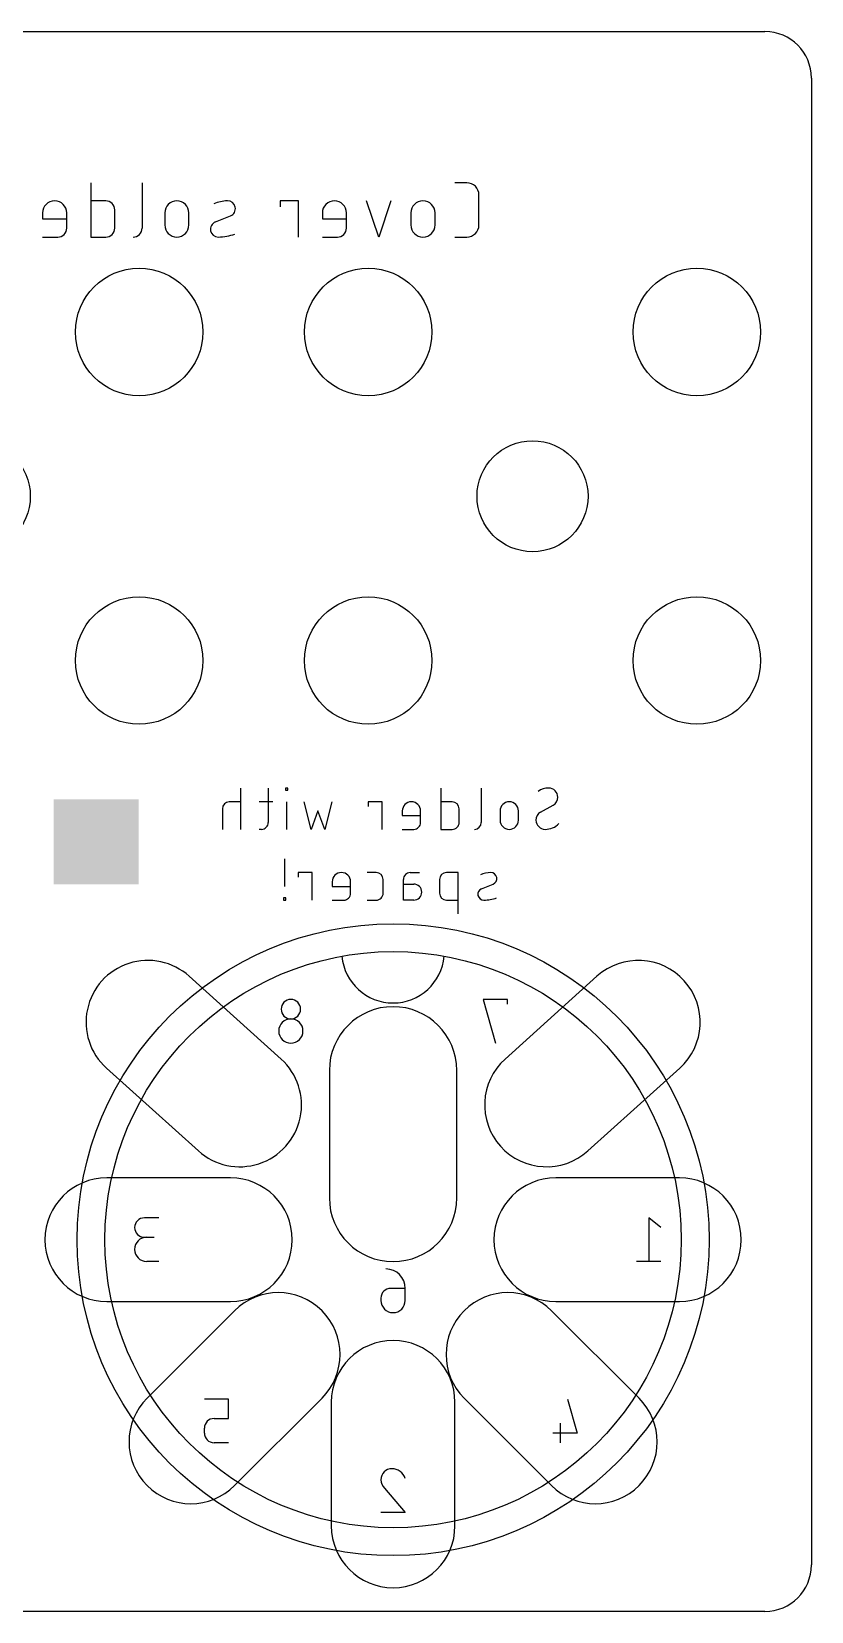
# Model space of a CAD drawing. Extents: x 0 to 54.6, y 0 to 56.5.
# Drawn here: x 31.22 to 48, y 0 to 34 of the extents above; entities that cross this region are included whole.
import ezdxf

# ---------------------------------------------------------------- set-up
doc = ezdxf.new("R2010")
doc.units = 0
for name, color, linetype in [('20', 30, 'CONTINUOUS'), ('22', 253, 'CONTINUOUS'), ('30', 253, 'CONTINUOUS')]:
    doc.layers.add(name, color=color, linetype=linetype)

# ---------------------------------------------------------------- blocks, each defined once
blk = doc.blocks.new('OFFSETP100')
blk.add_lwpolyline([(0, -0.5), (1, -0.5, 1), (1, 0.5), (0, 0.5, 1)], format="xyb", close=True)
blk = doc.blocks.new('ROUNDP')
blk.add_circle((0, 0), 0.5)
blk = doc.blocks.new('SQUAREP')
blk.add_solid([(-0.5, -0.5), (0.5, -0.5), (-0.5, 0.5), (0.5, 0.5)])

msp = doc.modelspace()

# ---------------------------------------------------------------- linework, layer by layer
at = {"layer": '20'}
for p, q in [((1, 34), (47, 34)), ((48, 33), (48, 1)), ((47, 0), (10, 0))]:
    msp.add_line(p, q, dxfattribs=at)
for centre, start, end in [((47, 33), 0, 90), ((47, 1), 270, 0)]:
    msp.add_arc(centre, 1, start, end, dxfattribs=at)
at = {"layer": '22'}
for p, q in [((32.4932, 30.7467), (32.4932, 29.5783)), ((33.6012, 30.7467), (33.6012, 29.773)), ((40.5875, 30.7467), (40.3279, 30.7467)), ((32.8177, 30.3572), (32.4932, 30.3572)), ((36.9623, 30.3572), (36.5729, 30.3572)), ((36.5729, 30.3572), (36.5729, 30.2274)), ((36.9623, 29.5783), (36.9623, 30.3572)), ((38.6905, 29.5783), (38.4309, 30.3572)), ((38.9502, 30.3572), (38.6905, 29.5783)), ((40.8472, 29.8379), (40.8472, 30.4871)), ((31.4586, 30.0976), (31.4586, 29.9678)), ((31.4586, 29.9678), (31.9779, 29.9678)), ((31.9779, 29.773), (31.9779, 30.0976)), ((33.0125, 29.773), (33.0125, 30.1625)), ((34.0875, 30.0976), (34.0875, 29.8379)), ((34.6068, 29.8379), (34.6068, 30.0976)), ((35.1754, 29.9029), (35.5, 30.0327)), ((37.4784, 30.0976), (37.4784, 29.9678)), ((37.4784, 29.9678), (37.9977, 29.9678)), ((37.9977, 29.773), (37.9977, 30.0976)), ((39.3834, 30.0976), (39.3834, 29.8379)), ((39.9027, 29.8379), (39.9027, 30.0976)), ((31.4586, 29.5783), (31.7831, 29.5783)), ((32.4932, 29.5783), (32.8177, 29.5783)), ((37.4784, 29.5783), (37.8029, 29.5783)), ((40.3279, 29.5783), (40.5875, 29.5783)), ((35.7219, 16.8313), (35.7219, 17.7203)), ((36.3147, 17.7203), (36.3147, 16.9794)), ((36.7377, 17.7203), (36.6883, 17.7203)), ((36.6883, 17.7203), (36.6883, 17.6709)), ((36.7377, 17.6709), (36.7377, 17.7203)), ((40.0267, 17.7203), (40.0267, 16.8313)), ((40.8967, 17.7203), (40.8967, 16.9794)), ((35.7219, 17.4239), (35.4749, 17.4239)), ((36.4135, 17.4239), (36.1171, 17.4239)), ((36.6883, 17.6709), (36.7377, 17.6709)), ((36.713, 16.8313), (36.713, 17.4239)), ((37.2354, 16.8313), (37.0872, 17.4239)), ((37.6799, 17.4239), (37.5317, 16.8313)), ((38.763, 17.4239), (38.4667, 17.4239)), ((38.4667, 17.4239), (38.4667, 17.3251)), ((38.763, 16.8313), (38.763, 17.4239)), ((40.2736, 17.4239), (40.0267, 17.4239)), ((42.1731, 17.2017), (42.4448, 17.3498)), ((35.3267, 17.2758), (35.3267, 16.8313)), ((37.3836, 17.2264), (37.2354, 16.8313)), ((37.5317, 16.8313), (37.3836, 17.2264)), ((39.1977, 17.2264), (39.1977, 17.1276)), ((39.1977, 17.1276), (39.5928, 17.1276)), ((39.5928, 16.9794), (39.5928, 17.2264)), ((40.4218, 16.9794), (40.4218, 17.2758)), ((41.3008, 17.2264), (41.3008, 17.0288)), ((41.6959, 17.0288), (41.6959, 17.2264)), ((36.1665, 16.8313), (36.1171, 16.8313)), ((39.1977, 16.8313), (39.4446, 16.8313)), ((40.0267, 16.8313), (40.2736, 16.8313)), ((36.6694, 15.6036), (36.6694, 16.1962)), ((37.2564, 15.8999), (36.9601, 15.8999)), ((36.9601, 15.8999), (36.9601, 15.8011)), ((37.2564, 15.3073), (37.2564, 15.8999)), ((37.6911, 15.7024), (37.6911, 15.6036)), ((38.0862, 15.4554), (38.0862, 15.7024)), ((38.6377, 15.8999), (38.4401, 15.8999)), ((38.7858, 15.4554), (38.7858, 15.7518)), ((39.2211, 15.3073), (39.2211, 15.7518)), ((39.2211, 15.653), (39.4433, 15.653)), ((39.3692, 15.8999), (39.5668, 15.8999)), ((40.0015, 15.7518), (40.0015, 15.4554)), ((40.3966, 15.8999), (40.1497, 15.8999)), ((40.3966, 15.0109), (40.3966, 15.8999)), ((40.9046, 15.5542), (41.1515, 15.653)), ((36.6941, 15.3566), (36.6447, 15.3566)), ((36.6447, 15.3566), (36.6447, 15.3073)), ((36.6447, 15.3073), (36.6941, 15.3073)), ((36.6941, 15.3073), (36.6941, 15.3566)), ((37.6911, 15.6036), (38.0862, 15.6036)), ((37.6911, 15.3073), (37.938, 15.3073)), ((38.4401, 15.3073), (38.6377, 15.3073)), ((39.4433, 15.3073), (39.2211, 15.3073)), ((40.1497, 15.3073), (40.3966, 15.3073)), ((41.4611, 13.1699), (40.9389, 13.1699)), ((40.9389, 13.1699), (41.2, 12.2301)), ((41.4611, 13.0655), (41.4611, 13.1699)), ((33.9611, 8.4699), (33.6478, 8.4699)), ((44.7611, 8.2611), (44.5, 8.4699)), ((44.5, 8.4699), (44.5, 7.5301)), ((33.6478, 8.0522), (33.8566, 8.0522)), ((33.9611, 7.5301), (33.7, 7.5301)), ((44.7611, 7.5301), (44.2389, 7.5301)), ((39.2611, 6.9522), (38.9478, 6.9522)), ((39.2611, 6.6912), (39.2611, 6.9522)), ((38.7389, 6.7434), (38.7389, 6.6912)), ((35.4611, 4.5699), (34.9389, 4.5699)), ((35.4611, 4.1522), (35.4611, 4.5699)), ((42.7522, 4.5699), (42.9611, 3.8389)), ((35.1478, 4.1522), (35.4611, 4.1522)), ((34.9389, 3.8389), (34.9389, 3.9434)), ((42.9611, 3.8389), (42.4389, 3.8389)), ((42.5956, 4.0478), (42.5956, 3.6301)), ((35.4611, 3.6301), (35.1478, 3.6301)), ((38.8173, 2.6522), (39.2611, 2.1301)), ((39.2611, 2.1301), (38.7389, 2.1301))]:
    msp.add_line(p, q, dxfattribs=at)
for radius in [6.8, 6.2]:
    msp.add_circle((39, 8), radius, dxfattribs=at)
for centre, radius, start, end in [((40.5875, 30.4871), 0.2596, 0, 90), ((31.7182, 30.0976), 0.2596, 0, 180), ((32.8177, 30.1625), 0.1947, 0, 90), ((34.3471, 30.0976), 0.2596, 0, 180), ((35.4456, 29.6202), 0.7371, 90.8181, 114.2388), ((35.4375, 30.1889), 0.1683, 291.8011, 90.8182), ((37.738, 30.0976), 0.2596, 0, 180), ((39.643, 30.0976), 0.2596, 0, 180), ((31.7831, 29.773), 0.1947, 270, 0), ((32.8177, 29.773), 0.1947, 270, 0), ((33.4065, 29.773), 0.1947, 270, 0), ((34.3471, 29.8379), 0.2596, 180, 0), ((35.2379, 29.7466), 0.1683, 111.8011, 270.8182), ((35.2246, 30.679), 1.1008, 270.8181, 289.791), ((37.8029, 29.773), 0.1947, 270, 0), ((39.643, 29.8379), 0.2596, 180, 0), ((40.5875, 29.8379), 0.2596, 270, 0), ((42.346, 17.3498), 0.3704, 90.0001, 126.8702), ((42.346, 17.5227), 0.1976, 0, 90), ((35.4749, 17.2757), 0.1482, 90, 179.9988), ((39.3952, 17.2264), 0.1976, 0, 180), ((40.2736, 17.2758), 0.1482, 0, 90), ((41.4983, 17.2264), 0.1976, 0, 180), ((42.3429, 17.5227), 0.2006, 300.5108, 359.9997), ((41.4983, 17.0288), 0.1976, 180, 0), ((42.2719, 17.0288), 0.1976, 180, 270), ((42.275, 17.0288), 0.2006, 120.5104, 180.0001), ((36.1665, 16.9794), 0.1482, 269.9988, 360), ((39.4446, 16.9794), 0.1482, 270, 0.0012), ((40.2736, 16.9794), 0.1482, 270, 0.0012), ((40.7485, 16.9794), 0.1482, 270.0012, 0), ((42.2719, 17.2486), 0.4173, 270, 315.2399), ((37.8886, 15.7024), 0.1976, 0, 180), ((38.6377, 15.7518), 0.1482, 0, 90), ((39.3692, 15.7518), 0.1482, 89.9988, 180), ((39.4433, 15.4801), 0.1729, 270, 90), ((40.1497, 15.7517), 0.1482, 90, 179.9988), ((41.1101, 15.3391), 0.5609, 90.8194, 114.2391), ((41.1039, 15.7719), 0.1281, 291.8011, 90.8193), ((37.938, 15.4554), 0.1482, 270, 0.0012), ((38.6377, 15.4554), 0.1482, 270, 0.0012), ((40.1497, 15.4554), 0.1482, 180, 270), ((40.9521, 15.4353), 0.1281, 111.8011, 270.8193), ((40.942, 16.1449), 0.8377, 270.8194, 289.7899), ((39, 14.2), 1.1045, 185.1944, 354.8056), ((36.8, 12.9611), 0.2088, 0, 180), ((36.8, 12.9611), 0.2088, 180, 0), ((36.8, 12.4912), 0.2611, 0, 180), ((36.8, 12.4912), 0.2611, 180, 0), ((33.6478, 8.2611), 0.2088, 90, 270), ((33.7, 7.7912), 0.2611, 90, 270), ((38.8434, 6.9522), 0.4177, 0, 90), ((38.9478, 6.7434), 0.2088, 90, 180), ((39, 6.6912), 0.2611, 180, 0), ((35.1478, 3.9434), 0.2088, 90, 180), ((35.1478, 3.8389), 0.2088, 180, 270), ((38.9739, 2.835), 0.235, 90, 180), ((38.9739, 2.7681), 0.3018, 17.9442, 90.0001), ((38.9913, 2.835), 0.2524, 180.0002, 226.396)]:
    msp.add_arc(centre, radius, start, end, dxfattribs=at)

# ---------------------------------------------------------------- block references
at = {"layer": '30'}
for name, p, xscale, yscale, rotation in [('ROUNDP', (33.5355, 27.5355), 2.7432, 2.7432, 45), ('ROUNDP', (38.4645, 27.5355), 2.7432, 2.7432, 45), ('ROUNDP', (45.5355, 27.5355), 2.7432, 2.7432, 45), ('ROUNDP', (30, 24), 2.3876, 2.3876, 45), ('ROUNDP', (42, 24), 2.3876, 2.3876, 45), ('ROUNDP', (33.5355, 20.4645), 2.7432, 2.7432, 45), ('ROUNDP', (38.4645, 20.4645), 2.7432, 2.7432, 45), ('ROUNDP', (45.5355, 20.4645), 2.7432, 2.7432, 45), ('SQUAREP', (32.6112, 16.5655), 1.8288, 1.8288, 180), ('OFFSETP100', (35.7, 10.9), 2.6604, 2.6604, 138), ('OFFSETP100', (42.3, 10.9), 2.6604, 2.6604, 42), ('OFFSETP100', (39, 8.9), 2.7432, 2.7432, 90), ('OFFSETP100', (35.5, 8), 2.6604, 2.6604, 180), ('OFFSETP100', (36.53, 5.53), 2.6604, 2.6604, 225), ('OFFSETP100', (41.47, 5.53), 2.6604, 2.6604, 315), ('OFFSETP100', (39, 4.5), 2.6604, 2.6604, 270)]:
    msp.add_blockref(name, p, dxfattribs=dict(at, xscale=xscale, yscale=yscale, rotation=rotation))
at = {"layer": '30', "xscale": 2.6604, "yscale": 2.6604}
msp.add_blockref('OFFSETP100', (42.5, 8), dxfattribs=at)

doc.saveas('drawing.dxf')
